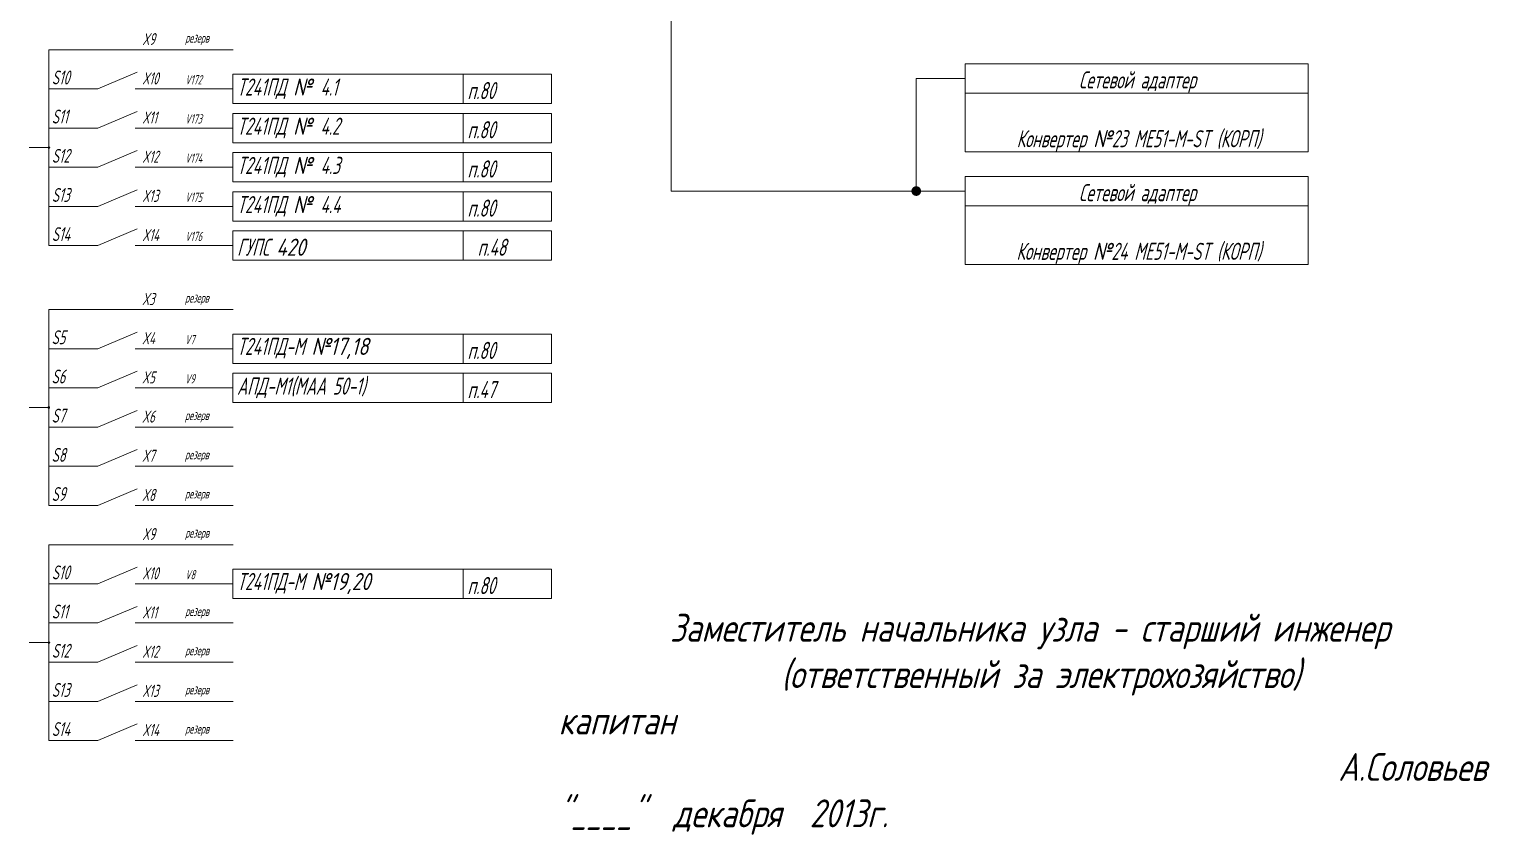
# Paper-space layout 'Main' of a CAD drawing. Extents: x 9 to 598, y 6 to 409.
# Drawn here: x 441.1 to 598.4, y 5.6 to 92.4 of the extents above; entities that cross this region are included whole.
import ezdxf

# ---------------------------------------------------------------- set-up
doc = ezdxf.new("R2010")
doc.units = 0
doc.header["$LTSCALE"] = 0.3
doc.layers.get('0').update_dxf_attribs({"linetype": 'CONTINUOUS', "lineweight": 15})
doc.layers.add('Text', color=242, linetype='CONTINUOUS', lineweight=15)
doc.styles.get("Standard").update_dxf_attribs({"font": 'isocpeur.ttf', "width": 0.8, "oblique": 15})

psp = doc.layouts.new('Main')

# ---------------------------------------------------------------- hatches: boundary and pattern name
h = psp.add_hatch(color=256)
edge = h.paths.add_edge_path()
edge.add_arc((443.21, 79.66), 0.0845, 0, 360)
h = psp.add_hatch(color=256)
edge = h.paths.add_edge_path()
edge.add_arc((536.65, 74.98), 0.528, 0, 360)
h = psp.add_hatch(color=256)
edge = h.paths.add_edge_path()
edge.add_arc((443.19, 51.65), 0.0845, 0, 360)
h = psp.add_hatch(color=256)
edge = h.paths.add_edge_path()
edge.add_arc((443.21, 26.3), 0.0845, 0, 360)

# ---------------------------------------------------------------- linework, layer by layer
for p, q in [((510.25, 74.98), (510.25, 177.41)), ((443.21, 86), (443.21, 90.22)), ((443.21, 90.22), (452.49, 90.22)), ((452.49, 90.22), (457.77, 90.22)), ((457.77, 90.22), (463.05, 90.22)), ((487.85, 87.58), (487.85, 84.41)), ((541.93, 87.12), (536.65, 87.12)), ((536.65, 87.12), (536.65, 74.98)), ((443.21, 81.78), (443.21, 86)), ((443.21, 86), (448.49, 86)), ((452.49, 86), (457.77, 86)), ((457.77, 86), (463.05, 86)), ((487.85, 83.36), (487.85, 80.19)), ((443.21, 77.55), (443.21, 81.78)), ((443.21, 81.78), (448.49, 81.78)), ((452.49, 81.78), (457.77, 81.78)), ((457.77, 81.78), (463.05, 81.78)), ((441.09, 79.66), (443.21, 79.66)), ((487.85, 79.13), (487.85, 75.96)), ((443.21, 73.33), (443.21, 77.55)), ((443.21, 77.55), (448.49, 77.55)), ((452.49, 77.55), (457.77, 77.55)), ((457.77, 77.55), (463.05, 77.55)), ((487.85, 74.91), (487.85, 71.74)), ((510.25, 74.98), (536.65, 74.98)), ((541.93, 74.98), (536.65, 74.98)), ((443.21, 73.33), (448.49, 73.33)), ((443.21, 69.1), (443.21, 73.33)), ((452.49, 73.33), (457.77, 73.33)), ((457.77, 73.33), (463.05, 73.33)), ((487.85, 70.68), (487.85, 67.52)), ((443.21, 69.1), (448.49, 69.1)), ((452.49, 69.1), (457.77, 69.1)), ((457.77, 69.1), (463.05, 69.1)), ((443.19, 57.98), (443.19, 62.21)), ((443.19, 62.21), (452.48, 62.21)), ((452.48, 62.21), (457.76, 62.21)), ((457.76, 62.21), (463.04, 62.21)), ((487.85, 59.56), (487.85, 56.4)), ((443.19, 53.76), (443.19, 57.98)), ((443.19, 57.98), (448.47, 57.98)), ((452.48, 57.98), (457.76, 57.98)), ((457.76, 57.98), (463.04, 57.98)), ((487.85, 55.34), (487.85, 52.17)), ((443.19, 49.54), (443.19, 53.76)), ((443.19, 53.76), (448.47, 53.76)), ((452.48, 53.76), (457.76, 53.76)), ((457.76, 53.76), (463.04, 53.76)), ((441.08, 51.65), (443.19, 51.65)), ((443.19, 45.31), (443.19, 49.54)), ((443.19, 49.54), (448.47, 49.54)), ((452.48, 49.54), (457.76, 49.54)), ((457.76, 49.54), (463.04, 49.54)), ((443.19, 45.31), (448.47, 45.31)), ((443.19, 41.09), (443.19, 45.31)), ((452.48, 45.31), (457.76, 45.31)), ((457.76, 45.31), (463.04, 45.31)), ((443.19, 41.09), (448.47, 41.09)), ((452.48, 41.09), (457.76, 41.09)), ((457.76, 41.09), (463.04, 41.09)), ((443.21, 32.64), (443.21, 36.86)), ((443.21, 36.86), (452.49, 36.86)), ((452.49, 36.86), (457.77, 36.86)), ((457.77, 36.86), (463.05, 36.86)), ((487.85, 34.22), (487.85, 31.05)), ((443.21, 28.42), (443.21, 32.64)), ((443.21, 32.64), (448.49, 32.64)), ((452.49, 32.64), (457.77, 32.64)), ((457.77, 32.64), (463.05, 32.64)), ((443.21, 24.19), (443.21, 28.42)), ((443.21, 28.42), (448.49, 28.42)), ((452.49, 28.42), (457.77, 28.42)), ((457.77, 28.42), (463.05, 28.42)), ((441.09, 26.3), (443.21, 26.3)), ((443.21, 19.97), (443.21, 24.19)), ((443.21, 24.19), (448.49, 24.19)), ((452.49, 24.19), (457.77, 24.19)), ((457.77, 24.19), (463.05, 24.19)), ((443.21, 19.97), (448.49, 19.97)), ((443.21, 15.74), (443.21, 19.97)), ((452.49, 19.97), (457.77, 19.97)), ((457.77, 19.97), (463.05, 19.97)), ((443.21, 15.74), (448.49, 15.74)), ((452.49, 15.74), (457.77, 15.74)), ((457.77, 15.74), (463.05, 15.74))]:
    psp.add_line(p, q)
at = {"lineweight": 15}
for p, q in [((448.49, 86), (452.71, 87.79)), ((448.49, 81.78), (452.71, 83.57)), ((448.49, 77.55), (452.71, 79.35)), ((448.49, 73.33), (452.71, 75.12)), ((448.49, 69.1), (452.71, 70.9)), ((448.47, 57.98), (452.7, 59.78)), ((448.47, 53.76), (452.7, 55.55)), ((448.47, 49.54), (452.7, 51.33)), ((448.47, 45.31), (452.7, 47.11)), ((448.47, 41.09), (452.7, 42.88)), ((448.49, 32.64), (452.71, 34.43)), ((448.49, 28.42), (452.71, 30.21)), ((448.49, 24.19), (452.71, 25.99)), ((448.49, 19.97), (452.71, 21.76)), ((448.49, 15.74), (452.71, 17.54))]:
    psp.add_line(p, q, dxfattribs=at)
for points in [[(541.93, 85.54), (578.89, 85.54), (578.89, 88.71), (541.93, 88.71)], [(463.03, 84.41), (497.35, 84.41), (497.35, 87.58), (463.03, 87.58)], [(541.93, 79.2), (578.89, 79.2), (578.89, 85.54), (541.93, 85.54)], [(463.03, 80.19), (497.35, 80.19), (497.35, 83.36), (463.03, 83.36)], [(463.03, 75.96), (497.35, 75.96), (497.35, 79.13), (463.03, 79.13)], [(541.93, 73.39), (578.89, 73.39), (578.89, 76.56), (541.93, 76.56)], [(463.03, 71.74), (497.35, 71.74), (497.35, 74.91), (463.03, 74.91)], [(541.93, 67.06), (578.89, 67.06), (578.89, 73.39), (541.93, 73.39)], [(463.03, 67.52), (497.35, 67.52), (497.35, 70.68), (463.03, 70.68)], [(463.03, 56.4), (497.35, 56.4), (497.35, 59.56), (463.03, 59.56)], [(463.03, 52.17), (497.35, 52.17), (497.35, 55.34), (463.03, 55.34)], [(463.03, 31.05), (497.35, 31.05), (497.35, 34.22), (463.03, 34.22)]]:
    psp.add_lwpolyline(points, close=True)
for centre in [(443.21, 79.66), (443.19, 51.65), (443.21, 26.3)]:
    psp.add_circle(centre, 0.0845)

# ---------------------------------------------------------------- texts
for s, insert, char_height, width, attachment_point in [('{\\fGOST|b0|i0|c204|p34; \\fGOST|b0|i0|c0|p34; X\\fGOST|b0|i0|c204|p34;9}', (452.19, 90.71), 1.3, 17.2012, 7), ('{\\fGOST|b0|i0|c204|p34; резерв}', (457.47, 90.71), 1, 17.2012, 7), ('{\\fGOST|b0|i0|c204|p34; \\fGOST|b0|i0|c0|p34;S\\fGOST|b0|i0|c204|p34;10}', (442.9, 86.48), 1.5, 17.2012, 7), ('{\\fGOST|b0|i0|c204|p34; \\fGOST|b0|i0|c0|p34; X\\fGOST|b0|i0|c204|p34;10}', (452.19, 86.48), 1.3, 17.2012, 7), ('{\\fGOST|b0|i0|c204|p34; \\fGOST|b0|i0|c0|p34;V1\\fGOST|b0|i0|c204|p34;72}', (457.47, 86.48), 1, 17.2012, 7), ('{\\fGOST|b0|i0|c204|p34; Т241ПД }№ {\\fGOST|b0|i0|c204|p34;4.1}', (462.72, 84.89), 1.848, 17.2012, 7), ('{\\fGOST|b0|i0|c204|p34; п.80}', (487.54, 84.89), 1.848, 34.32, 7), ('{\\fGOST|b0|i0|c204|p34; Сетевой адаптер}', (560.1, 85.54), 1.848, 36.96, 8), ('{\\fGOST|b0|i0|c204|p34; \\fGOST|b0|i0|c0|p34;S\\fGOST|b0|i0|c204|p34;11}', (442.9, 82.26), 1.5, 17.2012, 7), ('{\\fGOST|b0|i0|c204|p34; \\fGOST|b0|i0|c0|p34; X\\fGOST|b0|i0|c204|p34;11}', (452.19, 82.26), 1.3, 17.2012, 7), ('{\\fGOST|b0|i0|c204|p34; \\fGOST|b0|i0|c0|p34;V1\\fGOST|b0|i0|c204|p34;73}', (457.47, 82.26), 1, 17.2012, 7), ('{\\fGOST|b0|i0|c204|p34; Т241ПД }№ {\\fGOST|b0|i0|c204|p34;4.2}', (462.72, 80.67), 1.848, 24.816, 7), ('{\\fGOST|b0|i0|c204|p34; п.80}', (487.54, 80.67), 1.848, 34.32, 7), ('\\pl1.056;{\\fGOST|b0|i0|c204|p34;Конвертер }№{\\fGOST|b0|i0|c204|p34;23 ME51-M-ST (КОРП)}', (560.1, 79.2), 1.848, 36.96, 8), ('{\\fGOST|b0|i0|c204|p34; \\fGOST|b0|i0|c0|p34;S\\fGOST|b0|i0|c204|p34;12}', (442.9, 78.03), 1.5, 17.2012, 7), ('{\\fGOST|b0|i0|c204|p34; \\fGOST|b0|i0|c0|p34; X\\fGOST|b0|i0|c204|p34;12}', (452.19, 78.03), 1.3, 17.2012, 7), ('{\\fGOST|b0|i0|c204|p34; \\fGOST|b0|i0|c0|p34;V1\\fGOST|b0|i0|c204|p34;74}', (457.47, 78.03), 1, 17.2012, 7), ('{\\fGOST|b0|i0|c204|p34; Т241ПД }№ {\\fGOST|b0|i0|c204|p34;4.3}', (462.73, 76.44), 1.848, 24.8034, 7), ('{\\fGOST|b0|i0|c204|p34; п.80}', (487.54, 76.44), 1.848, 34.32, 7), ('{\\fGOST|b0|i0|c204|p34; Сетевой адаптер}', (560.1, 73.39), 1.848, 36.96, 8), ('{\\fGOST|b0|i0|c204|p34; \\fGOST|b0|i0|c0|p34;S\\fGOST|b0|i0|c204|p34;13}', (442.9, 73.81), 1.5, 17.2012, 7), ('{\\fGOST|b0|i0|c204|p34; \\fGOST|b0|i0|c0|p34; X\\fGOST|b0|i0|c204|p34;13}', (452.19, 73.81), 1.3, 17.2012, 7), ('{\\fGOST|b0|i0|c204|p34; \\fGOST|b0|i0|c0|p34;V1\\fGOST|b0|i0|c204|p34;75}', (457.47, 73.81), 1, 17.2012, 7), ('{\\fGOST|b0|i0|c204|p34; Т241ПД }№ {\\fGOST|b0|i0|c204|p34;4.4}', (462.72, 72.22), 1.848, 24.816, 7), ('{\\fGOST|b0|i0|c204|p34; п.80}', (487.54, 72.22), 1.848, 34.32, 7), ('{\\fGOST|b0|i0|c204|p34; \\fGOST|b0|i0|c0|p34;S\\fGOST|b0|i0|c204|p34;14}', (442.9, 69.59), 1.5, 17.2012, 7), ('{\\fGOST|b0|i0|c204|p34; \\fGOST|b0|i0|c0|p34; X\\fGOST|b0|i0|c204|p34;14}', (452.19, 69.59), 1.3, 17.2012, 7), ('{\\fGOST|b0|i0|c204|p34; \\fGOST|b0|i0|c0|p34;V1\\fGOST|b0|i0|c204|p34;76}', (457.47, 69.59), 1, 17.2012, 7), ('{\\fGOST|b0|i0|c204|p34; ГУПС }420', (462.72, 68), 1.848, 17.2012, 7), ('\\pl1.848,t1.848;{\\fGOST|b0|i0|c204|p34;п.48}', (487.54, 68), 1.848, 17.2012, 7), ('\\pl1.056;{\\fGOST|b0|i0|c204|p34;Конвертер }№{\\fGOST|b0|i0|c204|p34;24 ME51-M-ST (КОРП)}', (560.1, 67.06), 1.848, 36.96, 8), ('{\\fGOST|b0|i0|c204|p34; \\fGOST|b0|i0|c0|p34; X\\fGOST|b0|i0|c204|p34;3}', (452.17, 62.69), 1.3, 17.2012, 7), ('{\\fGOST|b0|i0|c204|p34; резерв}', (457.45, 62.69), 1, 17.2012, 7), ('{\\fGOST|b0|i0|c204|p34; \\fGOST|b0|i0|c0|p34;S\\fGOST|b0|i0|c204|p34;5}', (442.88, 58.47), 1.5, 17.2012, 7), ('{\\fGOST|b0|i0|c204|p34; \\fGOST|b0|i0|c0|p34; X\\fGOST|b0|i0|c204|p34;4}', (452.17, 58.47), 1.3, 17.2012, 7), ('{\\fGOST|b0|i0|c204|p34; \\fGOST|b0|i0|c0|p34;V\\fGOST|b0|i0|c204|p34;7}', (457.45, 58.47), 1, 17.2012, 7), ('{\\fGOST|b0|i0|c204|p34; Т241ПД-М }№17,18', (462.72, 56.88), 1.848, 34.32, 7), ('{\\fGOST|b0|i0|c204|p34; п.80}', (487.54, 56.88), 1.848, 34.32, 7), ('{\\fGOST|b0|i0|c204|p34; \\fGOST|b0|i0|c0|p34;S\\fGOST|b0|i0|c204|p34;6}', (442.88, 54.24), 1.5, 17.2012, 7), ('{\\fGOST|b0|i0|c204|p34; \\fGOST|b0|i0|c0|p34; X\\fGOST|b0|i0|c204|p34;5}', (452.17, 54.24), 1.3, 17.2012, 7), ('{\\fGOST|b0|i0|c204|p34; \\fGOST|b0|i0|c0|p34;V\\fGOST|b0|i0|c204|p34;9}', (457.45, 54.24), 1, 17.2012, 7), ('{\\fGOST|b0|i0|c204|p34; АПД-М1(МАА 50-1)}', (462.72, 52.65), 1.848, 24.816, 7), ('{\\fGOST|b0|i0|c204|p34; п.47}', (487.54, 52.65), 1.848, 34.32, 7), ('{\\fGOST|b0|i0|c204|p34; \\fGOST|b0|i0|c0|p34;S\\fGOST|b0|i0|c204|p34;7}', (442.88, 50.02), 1.5, 17.2012, 7), ('{\\fGOST|b0|i0|c204|p34; \\fGOST|b0|i0|c0|p34; X\\fGOST|b0|i0|c204|p34;6}', (452.17, 50.02), 1.3, 17.2012, 7), ('{\\fGOST|b0|i0|c204|p34; резерв}', (457.45, 50.02), 1, 17.2012, 7), ('{\\fGOST|b0|i0|c204|p34; \\fGOST|b0|i0|c0|p34;S\\fGOST|b0|i0|c204|p34;8}', (442.88, 45.79), 1.5, 17.2012, 7), ('{\\fGOST|b0|i0|c204|p34; \\fGOST|b0|i0|c0|p34; X\\fGOST|b0|i0|c204|p34;7}', (452.17, 45.79), 1.3, 17.2012, 7), ('{\\fGOST|b0|i0|c204|p34; резерв}', (457.45, 45.79), 1, 17.2012, 7), ('{\\fGOST|b0|i0|c204|p34; \\fGOST|b0|i0|c0|p34;S\\fGOST|b0|i0|c204|p34;9}', (442.88, 41.57), 1.5, 17.2012, 7), ('{\\fGOST|b0|i0|c204|p34; \\fGOST|b0|i0|c0|p34; X\\fGOST|b0|i0|c204|p34;8}', (452.17, 41.57), 1.3, 17.2012, 7), ('{\\fGOST|b0|i0|c204|p34; резерв}', (457.45, 41.57), 1, 17.2012, 7), ('{\\fGOST|b0|i0|c204|p34; \\fGOST|b0|i0|c0|p34; X\\fGOST|b0|i0|c204|p34;9}', (452.19, 37.35), 1.3, 17.2012, 7), ('{\\fGOST|b0|i0|c204|p34; резерв}', (457.47, 37.35), 1, 17.2012, 7), ('{\\fGOST|b0|i0|c204|p34; \\fGOST|b0|i0|c0|p34;S\\fGOST|b0|i0|c204|p34;10}', (442.9, 33.12), 1.5, 17.2012, 7), ('{\\fGOST|b0|i0|c204|p34; \\fGOST|b0|i0|c0|p34; X\\fGOST|b0|i0|c204|p34;10}', (452.19, 33.12), 1.3, 17.2012, 7), ('{\\fGOST|b0|i0|c204|p34; \\fGOST|b0|i0|c0|p34;V\\fGOST|b0|i0|c204|p34;8}', (457.47, 33.12), 1, 17.2012, 7), ('{\\fGOST|b0|i0|c204|p34; Т241ПД-М }№19,20', (462.72, 31.53), 1.848, 34.32, 7), ('{\\fGOST|b0|i0|c204|p34; п.80}', (487.54, 31.53), 1.848, 34.32, 7), ('{\\fGOST|b0|i0|c204|p34; \\fGOST|b0|i0|c0|p34;S\\fGOST|b0|i0|c204|p34;11}', (442.9, 28.9), 1.5, 17.2012, 7), ('{\\fGOST|b0|i0|c204|p34; \\fGOST|b0|i0|c0|p34; X\\fGOST|b0|i0|c204|p34;11}', (452.19, 28.9), 1.3, 17.2012, 7), ('{\\fGOST|b0|i0|c204|p34; резерв}', (457.47, 28.9), 1, 17.2012, 7), ('{\\fGOST|b0|i0|c204|p34; \\fGOST|b0|i0|c0|p34;S\\fGOST|b0|i0|c204|p34;12}', (442.9, 24.67), 1.5, 17.2012, 7), ('{\\fGOST|b0|i0|c204|p34; \\fGOST|b0|i0|c0|p34; X\\fGOST|b0|i0|c204|p34;12}', (452.19, 24.67), 1.3, 17.2012, 7), ('{\\fGOST|b0|i0|c204|p34; резерв}', (457.47, 24.67), 1, 17.2012, 7), ('{\\fGOST|b0|i0|c204|p34; \\fGOST|b0|i0|c0|p34;S\\fGOST|b0|i0|c204|p34;13}', (442.9, 20.45), 1.5, 17.2012, 7), ('{\\fGOST|b0|i0|c204|p34; \\fGOST|b0|i0|c0|p34; X\\fGOST|b0|i0|c204|p34;13}', (452.19, 20.45), 1.3, 17.2012, 7), ('{\\fGOST|b0|i0|c204|p34; резерв}', (457.47, 20.45), 1, 17.2012, 7), ('{\\fGOST|b0|i0|c204|p34; \\fGOST|b0|i0|c0|p34;S\\fGOST|b0|i0|c204|p34;14}', (442.9, 16.23), 1.5, 17.2012, 7), ('{\\fGOST|b0|i0|c204|p34; \\fGOST|b0|i0|c0|p34; X\\fGOST|b0|i0|c204|p34;14}', (452.19, 16.23), 1.3, 17.2012, 7), ('{\\fGOST|b0|i0|c204|p34; резерв}', (457.47, 16.23), 1, 17.2012, 7)]:
    psp.add_mtext(s, dxfattribs=dict(insert=insert, char_height=char_height, width=width, attachment_point=attachment_point))
at = {"layer": 'Text', "insert": (498.12, 29.4), "char_height": 3, "attachment_point": 1}
psp.add_mtext_dynamic_manual_height_columns('{\\C7;^IЗаместитель начальника узла - старший инженер\\P^I^I(ответственный за электрохозяйство)\\Pкапитан \\P^I^I^I^I^I^I^IА.Соловьев\\P"____"  декабря  2013г.}', width=141.3223, gutter_width=25, heights=[0], dxfattribs=at)

doc.saveas('drawing.dxf')
